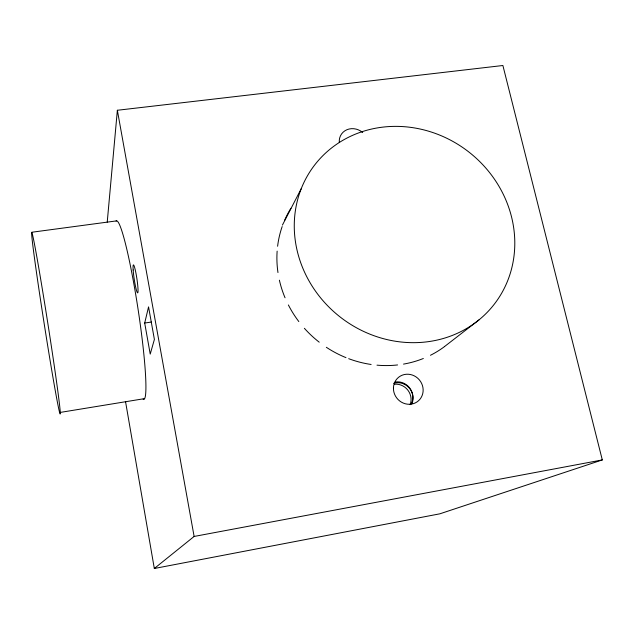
<?xml version="1.0" encoding="UTF-8"?>
<svg xmlns="http://www.w3.org/2000/svg" width="634" height="634" viewBox="0 0 634 634"><rect width="100%" height="100%" fill="white"/><g stroke="black" fill="none" stroke-linecap="round" stroke-linejoin="round"><path stroke-width="0.95" d="M107.225 222.146L117.361 110.268L502.889 65.508L602.3 459.927L439.861 513.817L154.316 568.492L125.572 401.813M144.695 323.047L148.554 306.888L154.395 339.436L150.226 354.089L144.695 323.047L151.375 322.04M282.423 225.094L301.229 188.71M154.316 568.492L194.123 536.451L602.3 459.927M444.672 346.449L478.963 319.908A113.629 104.634 38.2 0 0 437.777 134.337A113.629 104.634 38.2 0 0 296.855 249.321A113.629 104.634 38.2 0 0 478.963 319.908M59.612 412.52A91.534 1.823 81.1 0 0 41.915 286.584A91.534 1.823 81.1 0 0 35.972 268.864A91.534 1.823 81.1 0 0 59.612 412.52L144.512 398.635M31.7 232.258L116.616 220.878M117.361 110.268L194.123 536.451M444.505 346.6A104.943 97.612 38.4 0 1 430.462 355.278M423.338 358.495A104.943 97.612 38.4 0 1 403.517 364.106M397.573 364.946A104.943 97.612 38.4 0 1 376.992 365.16M371.12 364.471A104.943 97.612 38.4 0 1 348.684 358.685M345.974 357.631A104.943 97.612 38.4 0 1 326.344 347.289M319.219 342.178A104.943 97.612 38.4 0 1 304.383 328.309M298.828 321.573A104.943 97.612 38.4 0 1 288.383 304.962M285.046 297.782A104.943 97.612 38.4 0 1 279.388 280.18M277.969 272.557A104.943 97.612 38.4 0 1 277.137 251.135M277.605 246.261A104.943 97.612 38.4 0 1 282.17 226.552M284.618 220.291A104.943 97.612 38.4 0 1 290.903 208.293M339.309 142.492A14.661 13.354 31 0 1 346.877 129.748A14.661 13.354 31 0 1 362.696 132.546M395.291 382.025A14.947 14.114 50.9 0 1 409.96 388.317A14.947 14.114 50.9 0 1 411.141 404.12M116.062 221.076A90.297 7.949 81.3 0 1 138.204 310.121A90.297 7.949 81.3 0 1 143.11 399.151M394.499 384.228A14.859 14.043 51.1 0 1 410.143 404.619M393.651 383.316A14.947 14.114 51 0 1 408.898 387.636A14.947 14.114 51 0 1 412.124 403.264M133.156 269.989A14.13 1.355 81.4 0 0 137.372 292.654A14.13 1.355 81.4 0 0 136.096 273.975A14.13 1.355 81.4 0 0 133.156 269.989M393.437 387.826A15.398 14.495 50.6 0 0 415.262 402.923A15.398 14.495 50.6 0 0 416.181 377A15.398 14.495 50.6 0 0 393.437 387.826"/></g></svg>
